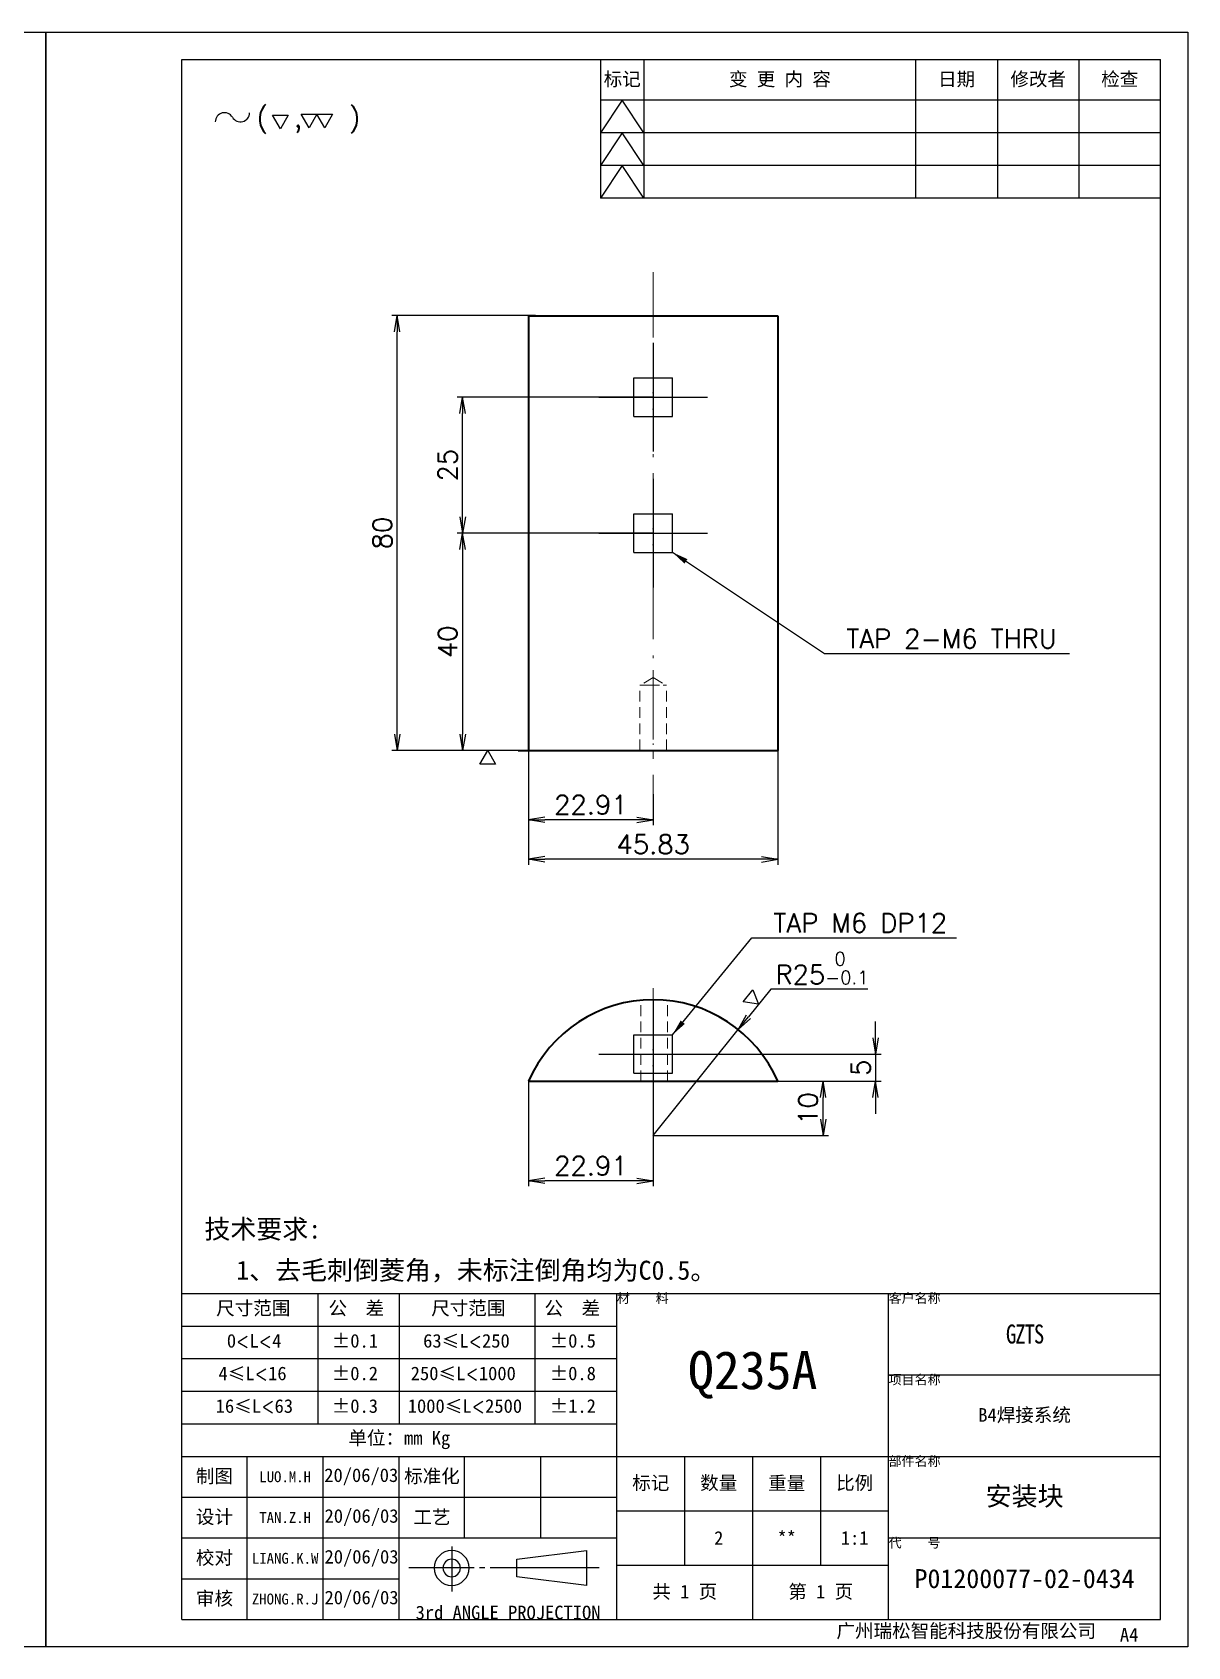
# Model space of a CAD drawing. Header units: millimetres. Extents: x -73083 to 81340, y -6859 to 6812.
# Drawn here: x 80177.4 to 80389.9, y -6859.1 to -6562.1 of the extents above; entities that cross this region are included whole.
import ezdxf

# ---------------------------------------------------------------- set-up
doc = ezdxf.new("R2010")
doc.units = ezdxf.units.MM
for name, pattern in [('ACISOWELD', [3, 2, -1]), ('AM_ISO02W050', [7.5, 6, -1.5]), ('AM_ISO08W050', [18, 12, -1.5, 3, -1.5]), ('CENTER-HOKUTO', [23, 20, -1, 1, -1]), ('DASHDOT', [18.5, 12, -3, 0.5, -3])]:
    doc.linetypes.add(name, pattern=pattern)
for name, color, linetype in [('A4', 7, 'Continuous'), ('title_frame', 7, 'Continuous'), ('word_dim', 253, 'Continuous')]:
    doc.layers.add(name, color=color, linetype=linetype)
for name, color, linetype, lineweight in [('AM_7', 2, 'AM_ISO08W050', 25), ('AM_HID', 1, 'AM_ISO02W050', 25), ('SOLID LINE', 7, 'Continuous', 30)]:
    doc.layers.add(name, color=color, linetype=linetype, lineweight=lineweight)
doc.styles.get("Standard").update_dxf_attribs({"font": 'romans.shx', "bigfont": 'bigfont.shx'})
doc.dimstyles.new('1-1', dxfattribs={"dimtxt": 3.5, "dimasz": 3, "dimexe": 1, "dimexo": 0, "dimgap": 1, "dimtad": 3, "dimdsep": 46, "dimtxsty": 'Standard', "dimblk1": 'OPEN', "dimblk2": 'OPEN', "dimsah": 1, "dimcen": 0, "dimclrd": 256, "dimclre": 256, "dimclrt": 3, "dimadec": 0, "dimazin": 0, "dimtfac": 1, "dimtmove": 0, "dimatfit": 3, "dimfxl": 0, "dimtolj": 1, "dimtzin": 0, "dimarcsym": 0})
doc.dimstyles.new('1-1$4', dxfattribs={"dimtxt": 3.5, "dimasz": 3, "dimexe": 1, "dimexo": 0, "dimgap": 1, "dimtad": 3, "dimtih": 1, "dimtoh": 1, "dimdsep": 46, "dimtxsty": 'Standard', "dimblk1": 'OPEN', "dimblk2": 'OPEN', "dimsah": 1, "dimcen": 0, "dimclrd": 256, "dimclre": 256, "dimclrt": 3, "dimazin": 2, "dimtfac": 1, "dimtmove": 0, "dimatfit": 3, "dimldrblk": 'OPEN', "dimfxl": 0, "dimtolj": 1, "dimlwd": -1, "dimlwe": -1, "dimarcsym": 0})

# ---------------------------------------------------------------- blocks, each defined once
blk = doc.blocks.new('_Open')
at = {"color": 0, "lineweight": -2}
for p, q in [((-1, 0.167), (0, 0)), ((-1, -0.167), (0, 0)), ((0, 0), (-1, 0))]:
    blk.add_line(p, q, dxfattribs=at)
blk = doc.blocks.new('*D2229')
at = {"layer": 'DEFPOINTS', "color": 0, "linetype": 'Continuous', "ltscale": 5}
for p in [(80307.2, -6745.56), (80291.56, -6765.07)]:
    blk.add_point(p, dxfattribs=at)
at = {"layer": 'word_dim', "ltscale": 5}
for p, q in [((80313.18, -6738.11), (80309.08, -6743.22)), ((80331.03, -6738.11), (80313.18, -6738.11)), ((80291.56, -6765.07), (80307.2, -6745.56))]:
    blk.add_line(p, q, dxfattribs=at)
at = {"layer": 'word_dim', "linetype": 'Continuous', "ltscale": 5, "xscale": 3, "yscale": 3, "zscale": 3, "rotation": 231.2619480508588}
blk.add_blockref('_Open', (80307.2, -6745.56), dxfattribs=at)
at = {"layer": 'word_dim', "color": 3, "linetype": 'Continuous', "ltscale": 5, "insert": (80322.61, -6734.25), "char_height": 3.5, "attachment_point": 5}
blk.add_mtext('R25{\\H2.450000;\\S 0^ -0.1;}', dxfattribs=at)
blk = doc.blocks.new('shiage1')
at = {"layer": 'word_dim', "color": 3, "linetype": 'Continuous'}
for p, q in [((0, 0), (-1.44, 2.5)), ((-1.44, 2.5), (1.44, 2.5)), ((1.44, 2.5), (0, 0))]:
    blk.add_line(p, q, dxfattribs=at)
blk = doc.blocks.new('*D2230')
at = {"layer": 'DEFPOINTS', "color": 0, "linetype": 'Continuous', "ltscale": 5}
for p in [(80314.47, -6755.07), (80322.8, -6755.07), (80291.56, -6765.07)]:
    blk.add_point(p, dxfattribs=at)
at = {"layer": 'word_dim', "linetype": 'Continuous', "lineweight": -2, "ltscale": 5}
for p, q in [((80314.47, -6755.07), (80323.8, -6755.07)), ((80322.8, -6762.07), (80322.8, -6758.07)), ((80291.56, -6765.07), (80323.8, -6765.07))]:
    blk.add_line(p, q, dxfattribs=at)
at = {"layer": 'word_dim', "linetype": 'Continuous', "lineweight": -2, "ltscale": 5, "xscale": 3, "yscale": 3, "zscale": 3}
for p, rotation in [((80322.8, -6755.07), 90), ((80322.8, -6765.07), 270)]:
    blk.add_blockref('_Open', p, dxfattribs=dict(at, rotation=rotation))
at = {"layer": 'word_dim', "color": 3, "linetype": 'Continuous', "ltscale": 5, "insert": (80320.05, -6760.07), "char_height": 3.5, "attachment_point": 5, "rotation": 90}
blk.add_mtext('\\A1;10', dxfattribs=at)
blk = doc.blocks.new('*D2231')
at = {"layer": 'DEFPOINTS', "color": 0, "linetype": 'Continuous', "ltscale": 5}
for p in [(80291.56, -6750.07), (80297.91, -6755.07), (80332.46, -6755.07)]:
    blk.add_point(p, dxfattribs=at)
at = {"layer": 'word_dim', "linetype": 'Continuous', "lineweight": -2, "ltscale": 5}
for p, q in [((80332.46, -6747.07), (80332.46, -6744.07)), ((80291.56, -6750.07), (80333.46, -6750.07)), ((80332.46, -6750.07), (80332.46, -6755.07)), ((80297.91, -6755.07), (80333.46, -6755.07)), ((80332.46, -6758.07), (80332.46, -6761.07))]:
    blk.add_line(p, q, dxfattribs=at)
at = {"layer": 'word_dim', "linetype": 'Continuous', "lineweight": -2, "ltscale": 5, "xscale": 3, "yscale": 3, "zscale": 3}
for p, rotation in [((80332.46, -6750.07), 270), ((80332.46, -6755.07), 90)]:
    blk.add_blockref('_Open', p, dxfattribs=dict(at, rotation=rotation))
at = {"layer": 'word_dim', "color": 3, "linetype": 'Continuous', "ltscale": 5, "insert": (80329.71, -6752.57), "char_height": 3.5, "attachment_point": 5, "rotation": 90}
blk.add_mtext('\\A1;5', dxfattribs=at)
blk = doc.blocks.new('*D2232')
at = {"layer": 'DEFPOINTS', "color": 0, "linetype": 'Continuous', "ltscale": 5}
for p in [(80291.56, -6750.07), (80268.64, -6755.07), (80268.64, -6773.37)]:
    blk.add_point(p, dxfattribs=at)
at = {"layer": 'word_dim', "linetype": 'Continuous', "lineweight": -2, "ltscale": 5}
for p, q in [((80291.56, -6750.07), (80291.56, -6774.37)), ((80268.64, -6755.07), (80268.64, -6774.37)), ((80288.56, -6773.37), (80271.64, -6773.37))]:
    blk.add_line(p, q, dxfattribs=at)
at = {"layer": 'word_dim', "linetype": 'Continuous', "lineweight": -2, "ltscale": 5, "xscale": 3, "yscale": 3, "zscale": 3, "rotation": 180}
blk.add_blockref('_Open', (80268.64, -6773.37), dxfattribs=at)
at = {"layer": 'word_dim', "linetype": 'Continuous', "lineweight": -2, "ltscale": 5, "xscale": 3, "yscale": 3, "zscale": 3}
blk.add_blockref('_Open', (80291.56, -6773.37), dxfattribs=at)
at = {"layer": 'word_dim', "color": 3, "linetype": 'Continuous', "ltscale": 5, "insert": (80280.1, -6770.62), "char_height": 3.5, "attachment_point": 5}
blk.add_mtext('\\A1;22.91', dxfattribs=at)
blk = doc.blocks.new('MARK_M6BOLT')
at = {"color": 3, "linetype": 'Continuous'}
for p, q in [((-1.77, 1.77), (1.77, 1.77)), ((-1.77, -1.77), (-1.77, 1.77)), ((1.77, -1.77), (1.77, 1.77)), ((-1.77, -1.77), (1.77, -1.77))]:
    blk.add_line(p, q, dxfattribs=at)
blk = doc.blocks.new('MARK_CENTER')
at = {"color": 2, "linetype": 'CENTER-HOKUTO'}
for p, q in [((0, 10), (0, -10)), ((-10, 0), (10, 0))]:
    blk.add_line(p, q, dxfattribs=at)
blk = doc.blocks.new('*D2233')
at = {"layer": 'DEFPOINTS', "color": 0, "linetype": 'Continuous', "ltscale": 5}
for p in [(80244.49, -6614.22), (80269.89, -6614.22), (80266.74, -6694.22)]:
    blk.add_point(p, dxfattribs=at)
at = {"layer": 'word_dim', "linetype": 'Continuous', "lineweight": -2, "ltscale": 5}
for p, q in [((80269.89, -6614.22), (80243.49, -6614.22)), ((80244.49, -6691.22), (80244.49, -6617.22)), ((80266.74, -6694.22), (80243.49, -6694.22))]:
    blk.add_line(p, q, dxfattribs=at)
at = {"layer": 'word_dim', "linetype": 'Continuous', "lineweight": -2, "ltscale": 5, "xscale": 3, "yscale": 3, "zscale": 3}
for p, rotation in [((80244.49, -6614.22), 90), ((80244.49, -6694.22), 270)]:
    blk.add_blockref('_Open', p, dxfattribs=dict(at, rotation=rotation))
at = {"layer": 'word_dim', "color": 3, "linetype": 'Continuous', "ltscale": 5, "insert": (80241.74, -6654.22), "char_height": 3.5, "attachment_point": 5, "rotation": 90}
blk.add_mtext('\\A1;80', dxfattribs=at)
blk = doc.blocks.new('*D2234')
at = {"layer": 'DEFPOINTS', "color": 0, "linetype": 'Continuous', "ltscale": 5}
for p in [(80291.38, -6654.22), (80256.51, -6694.22), (80268.64, -6694.22)]:
    blk.add_point(p, dxfattribs=at)
at = {"layer": 'word_dim', "linetype": 'Continuous', "lineweight": -2, "ltscale": 5}
for p, q in [((80291.38, -6654.22), (80255.51, -6654.22)), ((80256.51, -6657.22), (80256.51, -6691.22)), ((80268.64, -6694.22), (80255.51, -6694.22))]:
    blk.add_line(p, q, dxfattribs=at)
at = {"layer": 'word_dim', "linetype": 'Continuous', "lineweight": -2, "ltscale": 5, "xscale": 3, "yscale": 3, "zscale": 3}
for p, rotation in [((80256.51, -6654.22), 90), ((80256.51, -6694.22), 270)]:
    blk.add_blockref('_Open', p, dxfattribs=dict(at, rotation=rotation))
at = {"layer": 'word_dim', "color": 3, "linetype": 'Continuous', "ltscale": 5, "insert": (80253.76, -6674.22), "char_height": 3.5, "attachment_point": 5, "rotation": 90}
blk.add_mtext('\\A1;40', dxfattribs=at)
blk = doc.blocks.new('*D2235')
at = {"layer": 'DEFPOINTS', "color": 0, "linetype": 'Continuous', "ltscale": 5}
for p in [(80256.51, -6629.22), (80291.56, -6629.22), (80291.56, -6654.22)]:
    blk.add_point(p, dxfattribs=at)
at = {"layer": 'word_dim', "linetype": 'Continuous', "lineweight": -2, "ltscale": 5}
for p, q in [((80291.56, -6629.22), (80255.51, -6629.22)), ((80256.51, -6651.22), (80256.51, -6632.22)), ((80291.56, -6654.22), (80255.51, -6654.22))]:
    blk.add_line(p, q, dxfattribs=at)
at = {"layer": 'word_dim', "linetype": 'Continuous', "lineweight": -2, "ltscale": 5, "xscale": 3, "yscale": 3, "zscale": 3}
for p, rotation in [((80256.51, -6629.22), 90), ((80256.51, -6654.22), 270)]:
    blk.add_blockref('_Open', p, dxfattribs=dict(at, rotation=rotation))
at = {"layer": 'word_dim', "color": 3, "linetype": 'Continuous', "ltscale": 5, "insert": (80253.76, -6641.72), "char_height": 3.5, "attachment_point": 5, "rotation": 90}
blk.add_mtext('\\A1;25', dxfattribs=at)
blk = doc.blocks.new('*D2236')
at = {"layer": 'DEFPOINTS', "color": 0, "linetype": 'Continuous', "ltscale": 5}
for p in [(80268.64, -6694.22), (80291.56, -6702.23), (80268.64, -6706.96)]:
    blk.add_point(p, dxfattribs=at)
at = {"layer": 'word_dim', "linetype": 'Continuous', "lineweight": -2, "ltscale": 5}
for p, q in [((80268.64, -6694.22), (80268.64, -6707.96)), ((80291.56, -6702.23), (80291.56, -6707.96)), ((80288.56, -6706.96), (80271.64, -6706.96))]:
    blk.add_line(p, q, dxfattribs=at)
at = {"layer": 'word_dim', "linetype": 'Continuous', "lineweight": -2, "ltscale": 5, "xscale": 3, "yscale": 3, "zscale": 3, "rotation": 180}
blk.add_blockref('_Open', (80268.64, -6706.96), dxfattribs=at)
at = {"layer": 'word_dim', "linetype": 'Continuous', "lineweight": -2, "ltscale": 5, "xscale": 3, "yscale": 3, "zscale": 3}
blk.add_blockref('_Open', (80291.56, -6706.96), dxfattribs=at)
at = {"layer": 'word_dim', "color": 3, "linetype": 'Continuous', "ltscale": 5, "insert": (80280.1, -6704.21), "char_height": 3.5, "attachment_point": 5}
blk.add_mtext('\\A1;22.91', dxfattribs=at)
blk = doc.blocks.new('*D2237')
at = {"layer": 'DEFPOINTS', "color": 0, "linetype": 'Continuous', "ltscale": 5}
for p in [(80268.64, -6694.22), (80314.47, -6694.22), (80268.64, -6714.23)]:
    blk.add_point(p, dxfattribs=at)
at = {"layer": 'word_dim', "linetype": 'Continuous', "lineweight": -2, "ltscale": 5}
for p, q in [((80268.64, -6694.22), (80268.64, -6715.23)), ((80314.47, -6694.22), (80314.47, -6715.23)), ((80311.47, -6714.23), (80271.64, -6714.23))]:
    blk.add_line(p, q, dxfattribs=at)
at = {"layer": 'word_dim', "linetype": 'Continuous', "lineweight": -2, "ltscale": 5, "xscale": 3, "yscale": 3, "zscale": 3, "rotation": 180}
blk.add_blockref('_Open', (80268.64, -6714.23), dxfattribs=at)
at = {"layer": 'word_dim', "linetype": 'Continuous', "lineweight": -2, "ltscale": 5, "xscale": 3, "yscale": 3, "zscale": 3}
blk.add_blockref('_Open', (80314.47, -6714.23), dxfattribs=at)
at = {"layer": 'word_dim', "color": 3, "linetype": 'Continuous', "ltscale": 5, "insert": (80291.56, -6711.48), "char_height": 3.5, "attachment_point": 5}
blk.add_mtext('\\A1;45.83', dxfattribs=at)
blk = doc.blocks.new('shiage0')
at = {"layer": 'word_dim', "color": 3, "linetype": 'Continuous'}
for centre, start, end in [((1.69, 0), 30, 180), ((4.61, 1.69), 210, 0)]:
    blk.add_arc(centre, 1.69, start, end, dxfattribs=at)
blk = doc.blocks.new('11')
at = {"layer": 'title_frame', "color": 3, "linetype": 'Continuous'}
for points in [[(20.38, 3.57), (18.93, 6.07), (24.71, 6.07), (23.27, 3.57), (21.82, 6.07)], [(15.1, 3.38), (13.66, 5.88), (16.55, 5.88)]]:
    blk.add_lwpolyline(points, close=True, dxfattribs=at)
blk.add_blockref('shiage0', (3.13, 4.67), dxfattribs=at)
blk.add_text('(  ,   )', height=3.5, dxfattribs=at).set_placement((10.71, 3.7))

msp = doc.modelspace()

# ---------------------------------------------------------------- linework, layer by layer
at = {"color": 7, "lineweight": 35}
for p, q in [((80268.64401, -6614.22476), (80268.64401, -6694.22476)), ((80268.64401, -6614.22476), (80314.46976, -6614.22476)), ((80314.46976, -6614.22476), (80314.46976, -6694.22476)), ((80266.73657, -6694.22476), (80314.46976, -6694.22476)), ((80268.64401, -6755.06533), (80314.46976, -6755.06533))]:
    msp.add_line(p, q, dxfattribs=at)
msp.add_arc((80291.55689, -6765.06533), 25, 23.5781785, 156.4218215, dxfattribs=at)
at = {"layer": 'A4', "linetype": 'Continuous'}
for points in [[(79969.86435, -6562.09132), (80179.86435, -6562.09132), (80179.86435, -6859.09132), (79969.86435, -6859.09132)], [(80179.86435, -6562.09132), (80389.86435, -6562.09132), (80389.86435, -6859.09132), (80179.86435, -6859.09132)]]:
    msp.add_lwpolyline(points, close=True, dxfattribs=at)
at = {"layer": 'AM_7', "color": 2, "linetype": 'DASHDOT', "lineweight": 13}
for p, q in [((80291.55689, -6606.22476), (80291.55689, -6702.22537)), ((80291.55689, -6764.25601), (80291.55689, -6737.96792))]:
    msp.add_line(p, q, dxfattribs=at)
at = {"layer": 'AM_7', "color": 2, "linetype": 'DASHDOT', "lineweight": 13, "ltscale": 0.159802}
for p, q in [((80291.55689, -6626.02871), (80291.55689, -6632.4208)), ((80291.55689, -6651.02871), (80291.55689, -6657.4208)), ((80291.55787, -6746.86929), (80291.55787, -6753.26138))]:
    msp.add_line(p, q, dxfattribs=at)
at = {"layer": 'AM_7', "color": 2, "linetype": 'DASHDOT', "lineweight": 13, "ltscale": 0.159766}
for p, q in [((80294.7522, -6629.22476), (80288.36157, -6629.22476)), ((80294.7522, -6654.22476), (80288.36157, -6654.22476)), ((80294.57251, -6750.06533), (80288.18189, -6750.06533))]:
    msp.add_line(p, q, dxfattribs=at)
at = {"layer": 'AM_7', "color": 2, "linetype": 'DASHDOT', "lineweight": 13, "ltscale": 0.402582}
msp.add_line((80291.55689, -6679.4634), (80291.55689, -6695.56667), dxfattribs=at)
at = {"layer": 'AM_HID', "linetype": 'ACISOWELD', "lineweight": 13}
for p, q in [((80291.55689, -6680.80532), (80289.09595, -6682.22476)), ((80289.09595, -6682.22476), (80292.73657, -6682.22476)), ((80289.09595, -6694.22476), (80289.09595, -6682.22476)), ((80290.3772, -6682.22476), (80294.01392, -6682.22476)), ((80291.55689, -6680.80532), (80294.01392, -6682.22476)), ((80294.01392, -6694.22476), (80294.01392, -6682.22476)), ((80289.28053, -6755.06533), (80289.28053, -6740.16918)), ((80289.28053, -6755.06533), (80289.28053, -6740.18643)), ((80294.19459, -6755.06533), (80294.19459, -6740.20487)), ((80294.19459, -6755.06533), (80294.19459, -6740.20487))]:
    msp.add_line(p, q, dxfattribs=at)
at = {"layer": 'title_frame', "linetype": 'Continuous'}
for p, q in [((80204.86435, -6567.09132), (80384.86435, -6567.09132)), ((80204.86435, -6854.09132), (80204.86435, -6567.09132)), ((80281.86435, -6567.09132), (80281.86435, -6592.59132)), ((80289.86435, -6567.09132), (80289.86435, -6592.59132)), ((80339.86435, -6592.59132), (80339.86435, -6567.09132)), ((80354.86435, -6567.09132), (80354.86435, -6592.59132)), ((80369.86435, -6567.09132), (80369.86435, -6592.59132)), ((80384.86435, -6854.09132), (80384.86435, -6567.09132)), ((80384.86435, -6574.59132), (80281.86435, -6574.59132)), ((80285.86435, -6574.59132), (80281.86435, -6580.59132)), ((80289.86435, -6580.59132), (80285.86435, -6574.59132)), ((80384.86435, -6580.59132), (80281.86435, -6580.59132)), ((80285.86435, -6580.59132), (80281.86435, -6586.59132)), ((80289.86435, -6586.59132), (80285.86435, -6580.59132)), ((80384.86435, -6586.59132), (80281.86435, -6586.59132)), ((80285.86435, -6586.59132), (80281.86435, -6592.59132)), ((80289.86435, -6592.59132), (80285.86435, -6586.59132)), ((80384.86435, -6592.59132), (80281.86435, -6592.59132)), ((80204.86435, -6794.09132), (80384.86435, -6794.09132)), ((80204.86435, -6854.09132), (80204.86435, -6794.09132)), ((80229.86435, -6794.09132), (80229.86435, -6818.09132)), ((80244.86435, -6794.09132), (80244.86435, -6818.09132)), ((80269.86435, -6818.09132), (80269.86435, -6794.09132)), ((80284.86435, -6854.09132), (80284.86435, -6794.09132)), ((80334.86435, -6854.09132), (80334.86435, -6794.09132)), ((80384.86435, -6854.09132), (80384.86435, -6794.09132)), ((80204.86435, -6800.09132), (80284.86435, -6800.09132)), ((80204.86435, -6806.09132), (80284.86435, -6806.09132)), ((80334.86435, -6809.09132), (80384.86435, -6809.09132)), ((80204.86435, -6812.09132), (80284.86435, -6812.09132)), ((80204.86435, -6818.09132), (80284.86435, -6818.09132)), ((80204.86435, -6824.09132), (80384.86435, -6824.09132)), ((80216.86435, -6854.09132), (80216.86435, -6824.09132)), ((80230.86435, -6854.09132), (80230.86435, -6824.09132)), ((80230.86435, -6854.09132), (80230.86435, -6824.09132)), ((80230.86435, -6854.09132), (80230.86435, -6824.09132)), ((80244.86435, -6854.09132), (80244.86435, -6824.09132)), ((80256.86435, -6839.09132), (80256.86435, -6824.09132)), ((80270.86435, -6839.09132), (80270.86435, -6824.09132)), ((80297.36435, -6844.09132), (80297.36435, -6824.09132)), ((80309.86435, -6854.09132), (80309.86435, -6824.09132)), ((80322.36435, -6844.09132), (80322.36435, -6824.09132)), ((80204.86435, -6831.59132), (80284.86435, -6831.59132)), ((80284.86435, -6834.09132), (80334.86435, -6834.09132)), ((80204.86435, -6839.09132), (80284.86435, -6839.09132)), ((80334.86435, -6839.09132), (80384.86435, -6839.09132)), ((80284.86435, -6844.09132), (80334.86435, -6844.09132)), ((80204.86435, -6846.59132), (80244.86435, -6846.59132)), ((80204.86435, -6854.09132), (80384.86435, -6854.09132)), ((80204.86435, -6854.09132), (80384.86435, -6854.09132))]:
    msp.add_line(p, q, dxfattribs=at)
at = {"layer": 'title_frame', "color": 2, "linetype": 'CENTER-HOKUTO'}
for p, q in [((80254.49883, -6840.6729), (80254.49883, -6848.9417)), ((80281.60443, -6844.6089), (80246.59643, -6844.6089))]:
    msp.add_line(p, q, dxfattribs=at)
at = {"layer": 'title_frame', "color": 3, "linetype": 'Continuous'}
for p, q in [((80266.49883, -6843.0089), (80279.29883, -6841.4089)), ((80279.29883, -6841.4089), (80279.29883, -6847.8089)), ((80266.49883, -6846.2089), (80266.49883, -6843.0089)), ((80279.29883, -6847.8089), (80266.49883, -6846.2089))]:
    msp.add_line(p, q, dxfattribs=at)
for radius in [3.2, 1.6]:
    msp.add_arc((80254.49883, -6844.6089), radius, 0, 359.9893827, dxfattribs=at)

# ---------------------------------------------------------------- block references
at = {"layer": 'word_dim', "color": 3, "linetype": 'Continuous', "ltscale": 5}
msp.add_blockref('11', (80207.8964, -6583.24152), dxfattribs=at)
at = {"layer": 'word_dim', "color": 2, "linetype": 'CENTER-HOKUTO', "ltscale": 5}
for p in [(80291.55689, -6629.22476), (80291.55884, -6654.22476), (80291.55787, -6750.06533)]:
    msp.add_blockref('MARK_CENTER', p, dxfattribs=at)
at = {"layer": 'word_dim', "color": 3, "linetype": 'Continuous', "ltscale": 5, "xscale": 2, "yscale": 2, "zscale": 2}
for p in [(80291.55689, -6629.22476), (80291.55884, -6654.22476), (80291.55787, -6750.06533)]:
    msp.add_blockref('MARK_M6BOLT', p, dxfattribs=at)
at = {"layer": 'word_dim', "color": 3, "linetype": 'Continuous', "ltscale": 5}
for p, rotation in [((80261.12332, -6694.22476), 180), ((80310.93401, -6740.91165), 51.2619480513436)]:
    msp.add_blockref('shiage1', p, dxfattribs=dict(at, rotation=rotation))

# ---------------------------------------------------------------- texts
at = {"layer": 'SOLID LINE', "ltscale": 0.5}
for s, insert, char_height, width, attachment_point in [('\\pt15;{\\fSimHei|b0|i0|c134|p2;\\C3;标记}', (80285.86435, -6570.84132), 2.5, 8, 5), ('\\pt15;{\\fSimHei|b0|i0|c134|p2;\\C3;变 更 内 容}', (80314.86435, -6570.84132), 2.5, 50, 5), ('\\pt15;{\\fSimHei|b0|i0|c134|p2;\\C3;日期}', (80347.36435, -6570.84132), 2.5, 15, 5), ('\\pt15;{\\fSimHei|b0|i0|c134|p2;\\C3;修改者}', (80362.36435, -6570.84132), 2.5, 15, 5), ('\\pt15;{\\fSimHei|b0|i0|c134|p2;\\C3;检查}', (80377.36435, -6570.84132), 2.5, 15, 5), ('\\pt21;{\\fSimHei|b0|i0|c134|p2;\\C3;技术要求:}', (80209.02518, -6780.50635), 3.5, 30.060526, 1), ('\\pt21;{\\fSimHei|b0|i0|c134|p2;\\C3;\\P1、去毛刺倒菱角，未标注倒角均为C0.5。}', (80214.8745, -6782.24755), 3.5, 111.5909352, 1), ('\\pt15;{\\fSimHei|b0|i0|c134|p2;\\C3;尺寸范围}', (80211.18431, -6795.56238), 2.5, 45.3015188, 1), ('\\pt15;{\\fSimHei|b0|i0|c134|p2;\\C3;公  差}', (80231.83805, -6795.56238), 2.5, 45.3015188, 1), ('\\pt15;{\\fSimHei|b0|i0|c134|p2;\\C3;尺寸范围}', (80250.73176, -6795.56238), 2.5, 45.3015188, 1), ('\\pt15;{\\fSimHei|b0|i0|c134|p2;\\C3;公  差}', (80271.57041, -6795.56238), 2.5, 45.3015188, 1), ('{\\fSimHei|b0|i0|c134|p2;\\C3;材    料}', (80284.86435, -6794.09132), 1.75, 50, 1), ('\\pt10.5;{\\fSimHei|b0|i0|c134|p2;\\C3;客户名称}', (80334.86435, -6794.09132), 1.75, 50, 1), ('{\\fSimHei|b0|i0|c134|p2;\\W0.8;\\T0.9;\\C3;GZTS}', (80359.86435, -6801.59132), 3.5, 50, 5), ('\\pt15;{\\fSimHei|b0|i0|c134|p2;\\C3;0\\Fromans,bigfont|c134;\\H0.9583x;<\\fSimHei|b0|i0|c134|p2;\\H1.044x;L\\Fromans,bigfont|c134;\\H0.9583x;<\\fSimHei|b0|i0|c134|p2;\\H1.044x;4}', (80213.14488, -6801.56238), 2.5, 45.3015188, 1), ('\\pt15;{\\fSimHei|b0|i0|c134|p2;\\C3;%%P0.1}', (80232.44669, -6801.56238), 2.5, 45.3015188, 1), ('\\pt15;{\\fSimHei|b0|i0|c134|p2;\\C3;63\\H0.9583x;≤\\H1.044x;L\\Fromans,bigfont|c134;\\H0.9579x;<\\fSimHei|b0|i0|c134|p2;\\H1.044x;250}', (80249.24803, -6801.56238), 2.5, 45.3015188, 1), ('\\pt15;{\\fSimHei|b0|i0|c134|p2;\\C3;%%P0.5}', (80272.51701, -6801.56238), 2.5, 45.3015188, 1), ('\\pt42;{\\fSimHei|b0|i0|c134|p2;\\C3;Q235A}', (80309.86435, -6809.09132), 7, 50, 5), ('\\pt15;{\\fSimHei|b0|i0|c134|p2;\\C3;4\\H0.9583x;≤\\H1.043x;L\\Fromans,bigfont|c134;\\H0.9588x;<\\fSimHei|b0|i0|c134|p2;\\H1.043x;16}', (80211.61086, -6807.56238), 2.5, 45.3015188, 1), ('\\pt15;{\\fSimHei|b0|i0|c134|p2;\\C3;%%P0.2}', (80232.44669, -6807.56238), 2.5, 45.3015188, 1), ('\\pt15;{\\fSimHei|b0|i0|c134|p2;\\C3;250\\H0.9583x;≤\\H1.044x;L\\Fromans,bigfont|c134;\\H0.9579x;<\\fSimHei|b0|i0|c134|p2;\\H1.044x;1000}', (80246.96539, -6807.56238), 2.5, 45.3015188, 1), ('\\pt15;{\\fSimHei|b0|i0|c134|p2;\\C3;%%P0.8}', (80272.51701, -6807.56238), 2.5, 45.3015188, 1), ('\\pt10.5;{\\fSimHei|b0|i0|c134|p2;\\C3;项目名称}', (80334.86435, -6809.09132), 1.75, 50, 1), ('\\pt15;{\\fSimHei|b0|i0|c134|p2;\\C3;16\\H0.9583x;≤\\H1.044x;L\\Fromans,bigfont|c134;\\H0.9579x;<\\fSimHei|b0|i0|c134|p2;\\H1.044x;63}', (80211.09581, -6813.56238), 2.5, 45.3015188, 1), ('\\pt15;{\\fSimHei|b0|i0|c134|p2;\\C3;%%P0.3}', (80232.44669, -6813.56238), 2.5, 45.3015188, 1), ('\\pt15;{\\fSimHei|b0|i0|c134|p2;\\C3;%%P1.2}', (80272.51701, -6813.56238), 2.5, 45.3015188, 1), ('{\\fSimHei|b0|i0|c134|p2;\\C3;B4焊接系统}', (80359.86435, -6816.59132), 2.5, 50, 5), ('\\pt15;{\\fSimHei|b0|i0|c134|p2;\\C3;单位：mm Kg}', (80244.86435, -6821.09132), 2.5, 80, 5), ('\\pt10.5;{\\fSimHei|b0|i0|c134|p2;\\C3;部件名称}', (80334.86435, -6824.09132), 1.75, 50, 1), ('\\pt15;{\\fSimHei|b0|i0|c134|p2;\\C3;制图}', (80210.86435, -6827.84132), 2.5, 12, 5), ('\\pt288;{\\fSimHei|b0|i0|c134|p2;\\H0.8x;\\C3;LUO.M.H}', (80223.86435, -6827.84132), 2.5, 14, 5), ('\\pt60;{\\fSimHei|b0|i0|c134|p2;\\C3;20/06/03}', (80237.86435, -6827.84132), 2.5, 14, 5), ('\\pt15;{\\fSimHei|b0|i0|c134|p2;\\C3;标准化}', (80250.86435, -6827.84132), 2.5, 12, 5), ('\\pt15;{\\fSimHei|b0|i0|c134|p2;\\C3;标记}', (80291.11435, -6829.09132), 2.5, 12.5, 5), ('\\pt15;{\\fSimHei|b0|i0|c134|p2;\\C3;数量}', (80303.61435, -6829.09132), 2.5, 12.5, 5), ('\\pt15;{\\fSimHei|b0|i0|c134|p2;\\C3;重量}', (80316.11435, -6829.09132), 2.5, 12.5, 5), ('\\pt15;{\\fSimHei|b0|i0|c134|p2;\\C3;比例}', (80328.61435, -6829.09132), 2.5, 12.5, 5), ('{\\fSimHei|b0|i0|c134|p2;\\C3;安装块}', (80359.86435, -6831.59132), 3.5, 50, 5), ('\\pt15;{\\fSimHei|b0|i0|c134|p2;\\C3;设计}', (80210.86435, -6835.34132), 2.5, 12, 5), ('\\pt60;{\\fSimHei|b0|i0|c134|p2;\\C3;20/06/03}', (80237.91498, -6835.34132), 2.5, 13.8987286, 5), ('\\pt15;{\\fSimHei|b0|i0|c134|p2;\\C3;工艺}', (80250.86435, -6835.34132), 2.5, 12, 5), ('\\pt288;{\\fSimHei|b0|i0|c134|p2;\\H0.8x;\\C3;TAN.Z.H}', (80223.86435, -6835.34132), 2.5, 14, 5), ('\\pt15;{\\fSimHei|b0|i0|c134|p2;\\C3;2}', (80303.61435, -6839.09132), 2.5, 12.5, 5), ('\\pt15;{\\fSimHei|b0|i0|c134|p2;\\C3;**}', (80316.11435, -6839.09132), 2.5, 12.5, 5), ('\\pt15;{\\fSimHei|b0|i0|c134|p2;\\C3;1:1}', (80328.61435, -6839.09132), 2.5, 12.5, 5), ('\\pt10.5;{\\fSimHei|b0|i0|c134|p2;\\C3;代    号}', (80334.86435, -6839.09132), 1.75, 50, 1), ('\\pt15;{\\fSimHei|b0|i0|c134|p2;\\C3;校对}', (80210.86435, -6842.84132), 2.5, 12, 5), ('\\pt288;{\\fSimHei|b0|i0|c134|p2;\\H0.8x;\\C3;LIANG.K.W}', (80223.86435, -6842.84132), 2.5, 14, 5), ('\\pt60;{\\fSimHei|b0|i0|c134|p2;\\C3;20/06/03}', (80237.91498, -6842.84132), 2.5, 13.8987286, 5), ('{\\fSimHei|b0|i0|c134|p2;\\C3;P01200077-02-0434}', (80359.86435, -6846.59132), 3.5, 50, 5), ('\\pt15;{\\fSimHei|b0|i0|c134|p2;\\C3;审核}', (80210.86435, -6850.34132), 2.5, 12, 5), ('\\pt60;{\\fSimHei|b0|i0|c134|p2;\\C3;20/06/03}', (80237.91498, -6850.34132), 2.5, 13.8987286, 5), ('\\pt15;{\\fSimHei|b0|i0|c134|p2;\\C3;共 1 页}', (80297.36435, -6849.09132), 2.5, 25, 5), ('\\pt15;{\\fSimHei|b0|i0|c134|p2;\\C3;第 1 页}', (80322.36435, -6849.09132), 2.5, 25, 5), ('\\pt288;{\\fSimHei|b0|i0|c134|p2;\\H0.8x;\\C3;ZHONG.R.J}', (80223.86435, -6850.34132), 2.5, 14, 5), ('{\\fSimHei|b0|i0|c134|p2;\\C3;3rd ANGLE PROJECTION}', (80264.86435, -6854.09132), 2.5, 40, 8)]:
    msp.add_mtext(s, dxfattribs=dict(at, insert=insert, char_height=char_height, width=width, attachment_point=attachment_point))
at = {"layer": 'SOLID LINE', "ltscale": 0.5, "insert": (80246.41669, -6813.56238), "char_height": 2.5, "width": 45.3015188, "attachment_point": 1, "line_spacing_factor": 0.72}
msp.add_mtext('\\pt15;{\\fSimHei|b0|i0|c134|p2;\\C3;1000\\H0.9583x;≤\\H1.044x;L\\Fromans,bigfont|c134;\\H0.9579x;<\\fSimHei|b0|i0|c134|p2;\\H1.044x;2500}', dxfattribs=at)
at = {"layer": 'word_dim', "color": 3, "linetype": 'Continuous', "ltscale": 5, "char_height": 3.5, "attachment_point": 7}
for s, insert, width in [('TAP 2-M6 THRU', (80327.06957, -6675.39566), 92.6806555), ('TAP M6 DP12', (80313.66948, -6727.70291), 48.5973077)]:
    msp.add_mtext(s, dxfattribs=dict(at, insert=insert, width=width))
at = {"layer": 'word_dim', "linetype": 'Continuous', "char_height": 2.5, "width": 66.8459239, "attachment_point": 1}
for s, insert in [('\\pt15;{\\fSimHei|b0|i0|c134|p2;\\C3;广州瑞松智能科技股份有限公司}', (80325.25878, -6854.92497)), ('\\pt21;{\\fSimHei|b0|i0|c134|p2;\\C3;A4}', (80377.39142, -6855.63426))]:
    msp.add_mtext(s, dxfattribs=dict(at, insert=insert))

# ---------------------------------------------------------------- dimensions: what is measured, and where the dimension line sits
at = {"layer": 'word_dim', "linetype": 'Continuous', "ltscale": 5}
for base, p1, p2, picture, middle in [((80244.48845, -6614.22476), (80266.73853, -6694.22476), (80269.88963, -6614.22476), '*D2233', (80241.73845, -6654.22476)), ((80256.5082, -6629.22476), (80291.55884, -6654.22476), (80291.55884, -6629.22476), '*D2235', (80253.7582, -6641.72476)), ((80256.5082, -6694.22476), (80291.3772, -6654.22476), (80268.64401, -6694.22476), '*D2234', (80253.7582, -6674.22476)), ((80332.45798, -6755.06533), (80291.55787, -6750.06533), (80297.91256, -6755.06533), '*D2231', (80329.70798, -6752.56533)), ((80322.79995, -6755.06533), (80291.55787, -6765.06533), (80314.46976, -6755.06533), '*D2230', (80320.04995, -6760.06533))]:
    dim = msp.add_linear_dim(base=base, p1=p1, p2=p2, angle=90, dimstyle='1-1', dxfattribs=at)
    dim.commit()
    dim.dimension.update_dxf_attribs({"geometry": picture, "text_midpoint": middle})
for base, p1, p2, picture, middle in [((80268.64401, -6706.96104), (80291.55689, -6702.22537), (80268.64401, -6694.22476), '*D2236', (80280.10045, -6704.21104)), ((80268.64401, -6714.22756), (80314.46976, -6694.22476), (80268.64401, -6694.22476), '*D2237', (80291.55689, -6711.47756)), ((80268.64401, -6773.37355), (80291.55787, -6750.06533), (80268.64401, -6755.06533), '*D2232', (80280.10094, -6770.62355))]:
    dim = msp.add_linear_dim(base=base, p1=p1, p2=p2, dimstyle='1-1', dxfattribs=at)
    dim.commit()
    dim.dimension.update_dxf_attribs({"geometry": picture, "text_midpoint": middle})
dim = msp.add_radius_dim(center=(80291.55691, -6765.06533), mpoint=(80307.20093, -6745.56496), dimstyle='1-1$4', override={"dimgap": 1, "dimtol": 1, "dimlim": 0, "dimtp": 0, "dimtm": 0.1, "dimtfac": 0.7, "dimtolj": 0, "dimtzin": 8}, dxfattribs=at)
dim.commit()
dim.dimension.update_dxf_attribs({"geometry": '*D2229', "text_midpoint": (80322.60758, -6738.10879), "dimtype": 164})

# ---------------------------------------------------------------- leaders
at = {"layer": 'word_dim', "linetype": 'Continuous', "ltscale": 5, "annotation_type": 0, "has_hookline": 1, "hookline_direction": 0}
for points, text_width in [([(80295.09437, -6657.76029), (80323.06957, -6676.39566), (80326.06957, -6676.39566)], 41.03333), ([(80295.09244, -6746.5298), (80309.66948, -6728.70291), (80312.66948, -6728.70291)], 33.7)]:
    msp.add_leader(points, dimstyle='1-1', override={"dimgap": 1, "dimtad": 1, "dimtoh": 1, "dimtofl": 0}, dxfattribs=dict(at, text_width=text_width))

doc.saveas('drawing.dxf')
